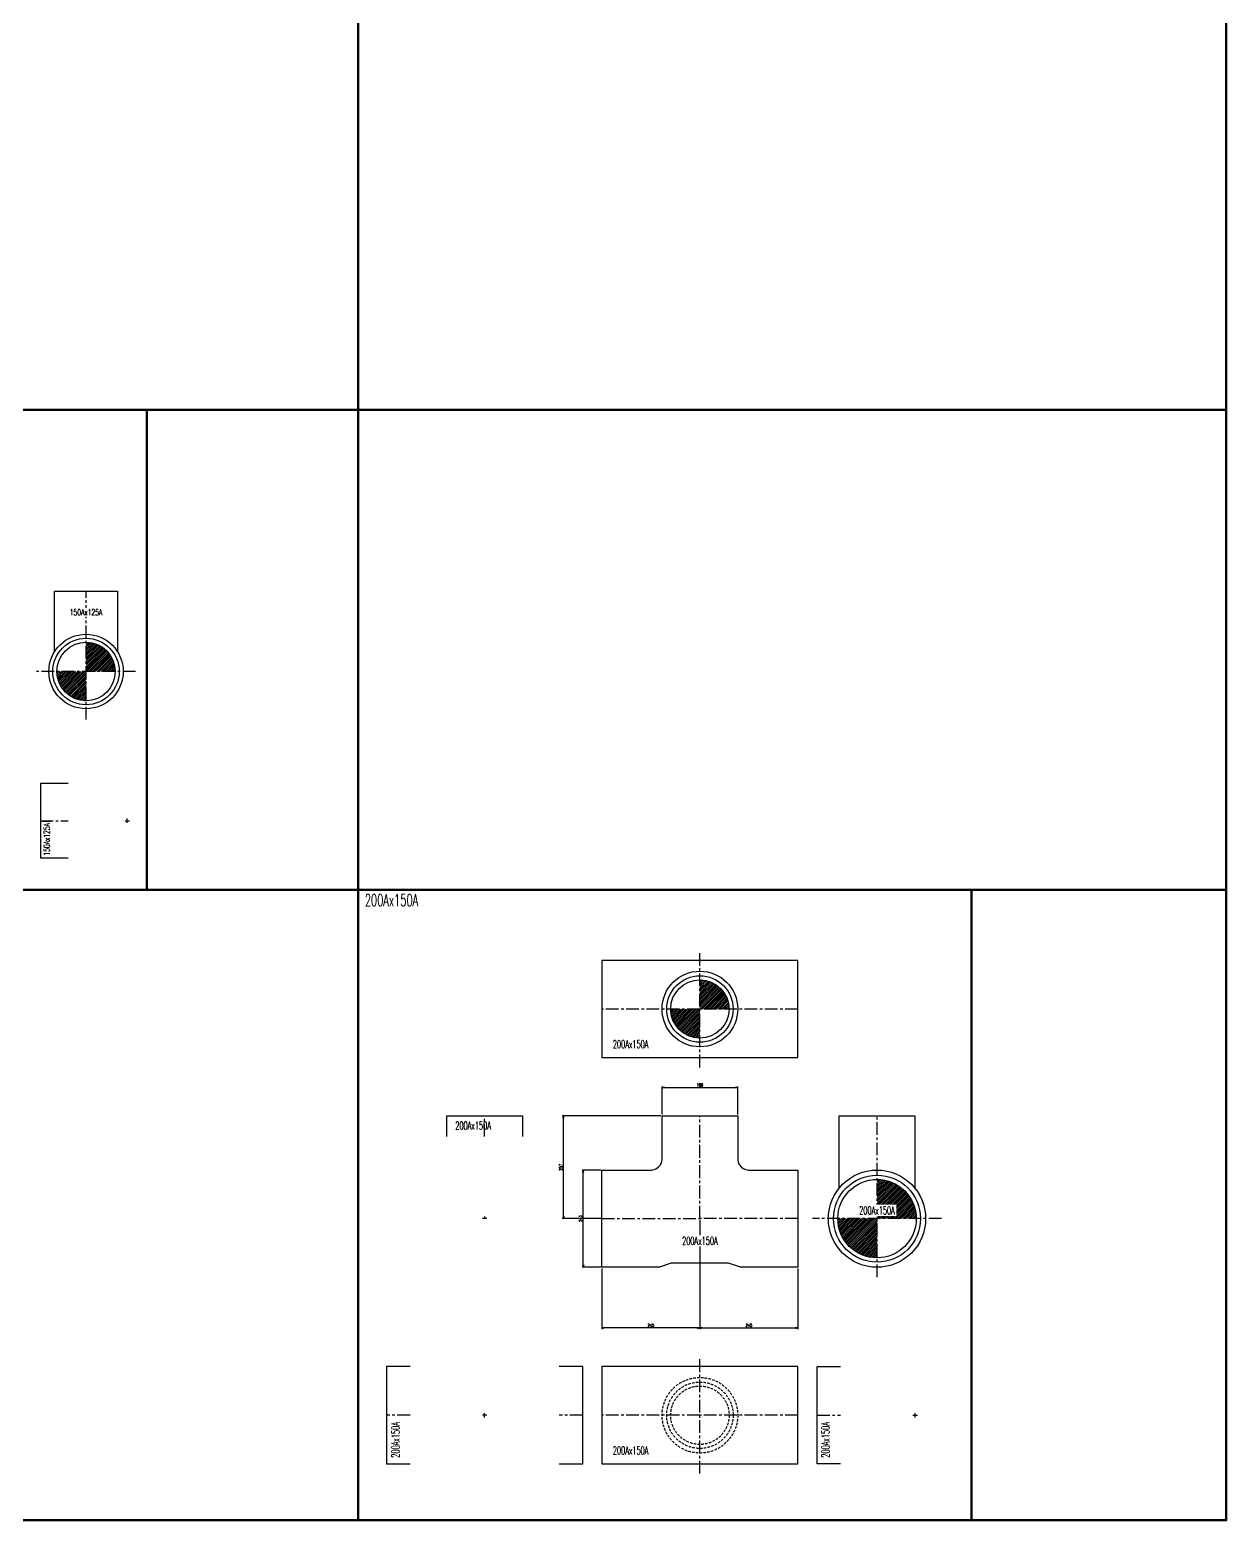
# Model space of a CAD drawing. Header units: millimetres. Extents: x 1711 to 90196, y -23291 to 8516.
# Drawn here: x 35708 to 38698, y -6528 to -2802 of the extents above; entities that cross this region are included whole.
import ezdxf

# ---------------------------------------------------------------- set-up
doc = ezdxf.new("R2010")
doc.units = ezdxf.units.MM
doc.header["$PDMODE"] = 35
doc.linetypes.add('CENTER', pattern=[50.8, 31.75, -6.35, 6.35, -6.35])
doc.linetypes.add('HIDDEN', pattern=[9.525, 6.35, -3.175])
doc.layers.add('line', color=153, linetype='Continuous', lineweight=50)
for name, color, linetype in [('寸法', 2, 'Continuous'), ('配管-CVP', 4, 'Continuous'), ('＃配管（PVC)', 21, 'Continuous')]:
    doc.layers.add(name, color=color, linetype=linetype)
doc.styles.add('kpk', font='romans.shx', dxfattribs={"width": 0.7, "bigfont": 'extfont2.shx'})
doc.styles.get("Standard").update_dxf_attribs({"font": 'romans.shx', "bigfont": 'extfont.shx'})
doc.dimstyles.new('KPK-3', dxfattribs={"dimscale": 3, "dimtxt": 2.5, "dimasz": 2, "dimexe": 1, "dimexo": 1, "dimgap": 1, "dimtad": 3, "dimdec": 1, "dimdsep": 46, "dimtxsty": 'kpk', "dimblk": 'OPEN', "dimcen": 2.5, "dimclrd": 2, "dimclre": 2, "dimclrt": 4, "dimadec": 1, "dimazin": 2, "dimtfac": 1, "dimtdec": 1, "dimtmove": 0, "dimatfit": 2, "dimldrblk": 'OPEN', "dimfxl": 0, "dimlwd": -1, "dimlwe": -1, "dimarcsym": 0})

# ---------------------------------------------------------------- blocks, each defined once
blk = doc.blocks.new('_Open')
at = {"color": 0, "linetype": 'ByBlock', "lineweight": -2}
for p, q in [((-1, 0.17), (0, 0)), ((-1, -0.17), (0, 0)), ((0, 0), (-1, 0))]:
    blk.add_line(p, q, dxfattribs=at)
blk = doc.blocks.new('*D2870')
at = {"layer": 'Defpoints', "color": 0, "transparency": 16777216}
for p in [(37383.1, -5774.5), (37138.1, -5896), (37138.1, -6047.7)]:
    blk.add_point(p, dxfattribs=at)
at = {"layer": '寸法', "color": 2, "transparency": 16777216}
for p, q in [((37383.1, -5777.5), (37383.1, -6050.7)), ((37138.1, -5899), (37138.1, -6050.7)), ((37377.1, -6047.7), (37144.1, -6047.7))]:
    blk.add_line(p, q, dxfattribs=at)
at = {"layer": '寸法', "color": 2, "transparency": 16777216, "xscale": 6, "yscale": 6, "zscale": 6, "rotation": 180}
blk.add_blockref('_Open', (37138.1, -6047.7), dxfattribs=at)
at = {"layer": '寸法', "color": 2, "transparency": 16777216, "xscale": 6, "yscale": 6, "zscale": 6}
blk.add_blockref('_Open', (37383.1, -6047.7), dxfattribs=at)
at = {"layer": '寸法', "color": 4, "transparency": 16777216, "insert": (37260.6, -6041), "char_height": 7.5, "attachment_point": 5, "style": 'kpk', "bg_fill": 3, "box_fill_scale": 1.1, "bg_fill_color": 256, "bg_fill_true_color": 13158600, "bg_fill_transparency": 0}
blk.add_mtext('245', dxfattribs=at)
blk = doc.blocks.new('*D2871')
at = {"layer": 'Defpoints', "color": 0, "transparency": 16777216}
for p in [(37383.1, -5774.5), (37628.1, -5896), (37628.1, -6047.7)]:
    blk.add_point(p, dxfattribs=at)
at = {"layer": '寸法', "color": 2, "transparency": 16777216}
for p, q in [((37383.1, -5777.5), (37383.1, -6050.7)), ((37628.1, -5899), (37628.1, -6050.7)), ((37389.1, -6047.7), (37622.1, -6047.7))]:
    blk.add_line(p, q, dxfattribs=at)
at = {"layer": '寸法', "color": 2, "transparency": 16777216, "xscale": 6, "yscale": 6, "zscale": 6, "rotation": 180}
blk.add_blockref('_Open', (37383.1, -6047.7), dxfattribs=at)
at = {"layer": '寸法', "color": 2, "transparency": 16777216, "xscale": 6, "yscale": 6, "zscale": 6}
blk.add_blockref('_Open', (37628.1, -6047.7), dxfattribs=at)
at = {"layer": '寸法', "color": 4, "transparency": 16777216, "insert": (37505.6, -6041), "char_height": 7.5, "attachment_point": 5, "style": 'kpk', "bg_fill": 3, "box_fill_scale": 1.1, "bg_fill_color": 256, "bg_fill_true_color": 13158600, "bg_fill_transparency": 0}
blk.add_mtext('245', dxfattribs=at)
blk = doc.blocks.new('*D2872')
at = {"layer": 'Defpoints', "color": 0, "transparency": 16777216}
for p in [(37042.2, -5517.5), (37288.6, -5517.5), (37138.1, -5774.5)]:
    blk.add_point(p, dxfattribs=at)
at = {"layer": '寸法', "color": 2, "transparency": 16777216}
for p, q in [((37285.6, -5517.5), (37039.2, -5517.5)), ((37042.2, -5768.5), (37042.2, -5523.5)), ((37135.1, -5774.5), (37039.2, -5774.5))]:
    blk.add_line(p, q, dxfattribs=at)
at = {"layer": '寸法', "color": 2, "transparency": 16777216, "xscale": 6, "yscale": 6, "zscale": 6}
for p, rotation in [((37042.2, -5517.5), 90), ((37042.2, -5774.5), 270)]:
    blk.add_blockref('_Open', p, dxfattribs=dict(at, rotation=rotation))
at = {"layer": '寸法', "color": 4, "transparency": 16777216, "insert": (37035.5, -5646), "char_height": 7.5, "attachment_point": 5, "rotation": 90, "style": 'kpk', "bg_fill": 3, "box_fill_scale": 1.1, "bg_fill_color": 256, "bg_fill_true_color": 13158600, "bg_fill_transparency": 0}
blk.add_mtext('257', dxfattribs=at)
blk = doc.blocks.new('150A×125A-RT-側面')
at = {"layer": '＃配管（PVC)'}
h = blk.add_hatch(dxfattribs=at)
h.set_pattern_fill('ANSI31', color=252)
h.set_pattern_definition([(45, (-35848.8564, 4406.6125), (-2.24506403, 2.24506403), [])])
h.paths.add_polyline_path([(0, 0), (-73, 0, 0.414214), (0, -73)])
h.paths.add_polyline_path([(0, 73), (0, 0), (73, 0, 0.414214)])
at = {"layer": '＃配管（PVC)', "color": 2, "linetype": 'CENTER'}
for p, q in [((0, -120.3), (0, 201)), ((123.7, 0), (-123.7, 0))]:
    blk.add_line(p, q, dxfattribs=at)
at = {"layer": '＃配管（PVC)', "color": 0, "linetype": 'ByBlock'}
blk.add_lwpolyline([(-78.5, 49.9), (-78.5, 201), (78.5, 201), (78.5, 49.9)], dxfattribs=at)
for radius in [93, 83, 73]:
    blk.add_circle((0, 0), radius, dxfattribs=at)
at = {"layer": 'Defpoints', "color": 6, "linetype": 'ByBlock', "insert": (0, 147.9), "char_height": 15, "attachment_point": 5, "style": 'kpk', "bg_fill": 3, "box_fill_scale": 1.2, "bg_fill_color": 256, "bg_fill_transparency": 0}
blk.add_mtext('{\\W0.6;150Ax125A}', dxfattribs=at)
blk = doc.blocks.new('150A×125A-RT-半（150A)')
at = {"layer": '＃配管（PVC)', "color": 2, "linetype": 'CENTER'}
for p, q in [((-5.5, 0), (5.5, 0)), ((0, -5.5), (0, 5.5))]:
    blk.add_line(p, q, dxfattribs=at)
at = {"layer": '＃配管（PVC)', "color": 0, "linetype": 'ByBlock'}
blk.add_lwpolyline([(-147.8, 93), (-217, 93), (-217, -93), (-147.8, -93)], dxfattribs=at)
at = {"layer": 'Defpoints', "color": 6, "linetype": 'ByBlock', "insert": (-201.5, -46.3), "char_height": 15, "attachment_point": 5, "rotation": 90, "style": 'kpk', "bg_fill": 3, "box_fill_scale": 1.2, "bg_fill_color": 256, "bg_fill_transparency": 0}
blk.add_mtext('{\\W0.6;150Ax125A}', dxfattribs=at)
at = {"layer": '＃配管（PVC)', "color": 2, "linetype": 'CENTER'}
blk.add_lwpolyline([(-217, 0), (-147.8, 0)], dxfattribs=at)
blk = doc.blocks.new('200A×150A-RT-上面')
at = {"layer": '＃配管（PVC)'}
h = blk.add_hatch(dxfattribs=at)
h.set_pattern_fill('ANSI31', color=252)
h.set_pattern_definition([(45, (-37383.0908, 5250.3937), (-2.24506403, 2.24506403), [])])
h.paths.add_polyline_path([(0, 0), (-73, 0, 0.414214), (0, -73)])
h.paths.add_polyline_path([(0, 73), (0, 0), (73, 0, 0.414214)])
at = {"layer": '＃配管（PVC)', "color": 2, "linetype": 'CENTER'}
blk.add_line((0, -145.9), (0, 145.9), dxfattribs=at)
at = {"layer": '＃配管（PVC)', "color": 0, "linetype": 'ByBlock'}
blk.add_lwpolyline([(-245, -121.5), (245, -121.5), (245, 121.5), (-245, 121.5)], close=True, dxfattribs=at)
at = {"layer": '＃配管（PVC)', "color": 2, "linetype": 'CENTER'}
blk.add_lwpolyline([(245, 0), (0, 0), (-245, 0)], dxfattribs=at)
at = {"layer": '＃配管（PVC)', "color": 0, "linetype": 'ByBlock'}
for radius in [94.5, 83, 73]:
    blk.add_circle((0, 0), radius, dxfattribs=at)
at = {"layer": 'Defpoints', "color": 6, "linetype": 'ByBlock', "insert": (-173.1, -87.9), "char_height": 20, "attachment_point": 5, "style": 'kpk', "bg_fill": 3, "box_fill_scale": 1.2, "bg_fill_color": 256, "bg_fill_transparency": 0}
blk.add_mtext('{\\W0.6;200Ax150A}', dxfattribs=at)
blk = doc.blocks.new('200A×150A-RT-正面')
at = {"layer": '＃配管（PVC)', "color": 2, "linetype": 'CENTER'}
blk.add_line((-245, 0), (0, 0), dxfattribs=at)
at = {"layer": '＃配管（PVC)', "color": 0, "linetype": 'ByBlock'}
blk.add_lwpolyline([(-245, 121.5), (-128, 121.5, 0.500893), (-94.5, 154), (-94.5, 257), (94.5, 257), (94.5, 154, 0.500893), (128, 121.5), (245, 121.5), (245, -121.5), (101.3, -121.5), (74, -111.7, 0.065543), (68.8, -111), (0, -111), (-68.8, -111, 0.065543), (-74, -111.7), (-101.3, -121.5), (-245, -121.5)], format="xyb", close=True, dxfattribs=at)
at = {"layer": '＃配管（PVC)', "color": 2, "linetype": 'CENTER'}
blk.add_lwpolyline([(245, 0), (0, 0), (0, 257)], dxfattribs=at)
at = {"layer": 'Defpoints', "color": 6, "linetype": 'ByBlock', "insert": (0, -55.5), "char_height": 20, "attachment_point": 5, "style": 'kpk', "bg_fill": 3, "box_fill_scale": 1.2, "bg_fill_color": 256, "bg_fill_transparency": 0}
blk.add_mtext('{\\W0.6;200Ax150A}', dxfattribs=at)
blk = doc.blocks.new('200A×150A-RT-側面')
at = {"layer": '＃配管（PVC)'}
h = blk.add_hatch(dxfattribs=at)
h.set_pattern_fill('ANSI31', color=252)
h.set_pattern_definition([(45, (-37825.7528, 5774.516), (-2.24506403, 2.24506403), [])])
h.paths.add_polyline_path([(0, 0), (-98, 0, 0.414214), (0, -98)])
h.paths.add_polyline_path([(0, 98), (0, 0), (98, 0, 0.414214)])
h.paths.add_polyline_path([(-53.3, 5.7), (53.3, 5.7), (53.3, 35.7), (-53.3, 35.7)], flags=9)
at = {"layer": '＃配管（PVC)', "color": 2, "linetype": 'CENTER'}
for p, q in [((0, -146.2), (0, 257)), ((160.9, 0), (-160.9, 0))]:
    blk.add_line(p, q, dxfattribs=at)
at = {"layer": '＃配管（PVC)', "color": 0, "linetype": 'ByBlock'}
blk.add_lwpolyline([(-94.5, 74.2), (-94.5, 257), (94.5, 257), (94.5, 74.2)], dxfattribs=at)
for radius in [121.5, 108.7, 98]:
    blk.add_circle((0, 0), radius, dxfattribs=at)
at = {"layer": 'Defpoints', "color": 6, "linetype": 'ByBlock', "insert": (0, 20.7), "char_height": 20, "attachment_point": 5, "style": 'kpk', "bg_fill": 3, "box_fill_scale": 1.2, "bg_fill_color": 256, "bg_fill_transparency": 0}
blk.add_mtext('{\\W0.6;200Ax150A}', dxfattribs=at)
blk = doc.blocks.new('200A×150A-RT-下面')
at = {"layer": '＃配管（PVC)', "color": 2, "linetype": 'CENTER'}
blk.add_line((0, -145.9), (0, 145.9), dxfattribs=at)
at = {"layer": '＃配管（PVC)', "color": 0, "linetype": 'ByBlock'}
blk.add_lwpolyline([(-245, -121.5), (245, -121.5), (245, 121.5), (-245, 121.5)], close=True, dxfattribs=at)
at = {"layer": '＃配管（PVC)', "color": 2, "linetype": 'CENTER'}
blk.add_lwpolyline([(245, 0), (0, 0), (-245, 0)], dxfattribs=at)
at = {"layer": '＃配管（PVC)', "color": 252, "linetype": 'HIDDEN'}
for radius in [94.5, 83, 73]:
    blk.add_circle((0, 0), radius, dxfattribs=at)
at = {"layer": 'Defpoints', "color": 6, "linetype": 'ByBlock', "insert": (-173.1, -87.9), "char_height": 20, "attachment_point": 5, "style": 'kpk', "bg_fill": 3, "box_fill_scale": 1.2, "bg_fill_color": 256, "bg_fill_transparency": 0}
blk.add_mtext('{\\W0.6;200Ax150A}', dxfattribs=at)
blk = doc.blocks.new('200A×150A-RT-半（150A)')
at = {"layer": '＃配管（PVC)', "color": 2, "linetype": 'CENTER'}
for p, q in [((5.2, 0), (-5.2, 0)), ((0, 5.2), (0, 0))]:
    blk.add_line(p, q, dxfattribs=at)
at = {"layer": '＃配管（PVC)', "color": 0, "linetype": 'ByBlock'}
blk.add_lwpolyline([(-94.5, 205.5), (-94.5, 257), (94.5, 257), (94.5, 205.5)], dxfattribs=at)
at = {"layer": 'Defpoints', "color": 6, "linetype": 'ByBlock', "insert": (-28.9, 232.5), "char_height": 20, "attachment_point": 5, "style": 'kpk', "bg_fill": 3, "box_fill_scale": 1.2, "bg_fill_color": 256, "bg_fill_transparency": 0}
blk.add_mtext('{\\W0.6;200Ax150A}', dxfattribs=at)
at = {"layer": '＃配管（PVC)', "color": 2, "linetype": 'CENTER'}
blk.add_lwpolyline([(0, 205.5), (0, 257)], dxfattribs=at)
blk = doc.blocks.new('200A×150A-RT-半（正面)')
at = {"layer": '＃配管（PVC)', "color": 2, "linetype": 'CENTER'}
for p, q in [((5.5, 0), (-5.5, 0)), ((0, -5.5), (0, 5.5))]:
    blk.add_line(p, q, dxfattribs=at)
at = {"layer": '＃配管（PVC)', "color": 0, "linetype": 'ByBlock'}
for points in [[(-186.5, 121.5), (-245, 121.5), (-245, -121.5), (-186.5, -121.5)], [(186.5, -121.5), (245, -121.5), (245, 121.5), (186.5, 121.5)]]:
    blk.add_lwpolyline(points, dxfattribs=at)
at = {"layer": '＃配管（PVC)', "color": 2, "linetype": 'CENTER'}
blk.add_lwpolyline([(245, 0), (186.5, 0)], dxfattribs=at)
at = {"layer": 'Defpoints', "color": 6, "linetype": 'ByBlock', "insert": (-222.6, -61.7), "char_height": 20, "attachment_point": 5, "rotation": 90, "style": 'kpk', "bg_fill": 3, "box_fill_scale": 1.2, "bg_fill_color": 256, "bg_fill_transparency": 0}
blk.add_mtext('{\\W0.6;200Ax150A}', dxfattribs=at)
at = {"layer": '＃配管（PVC)', "color": 2, "linetype": 'CENTER'}
blk.add_lwpolyline([(-186.5, 0), (-245, 0)], dxfattribs=at)
blk = doc.blocks.new('200A×150A-RT-半（200A)')
at = {"layer": '＃配管（PVC)', "color": 2, "linetype": 'CENTER'}
for p, q in [((-5.5, 0), (5.5, 0)), ((0, -5.5), (0, 5.5))]:
    blk.add_line(p, q, dxfattribs=at)
at = {"layer": '＃配管（PVC)', "color": 0, "linetype": 'ByBlock'}
blk.add_lwpolyline([(-186.5, -121.5), (-245, -121.5), (-245, 121.5), (-186.5, 121.5)], dxfattribs=at)
at = {"layer": 'Defpoints', "color": 6, "linetype": 'ByBlock', "insert": (-224, -61.7), "char_height": 20, "attachment_point": 5, "rotation": 90, "style": 'kpk', "bg_fill": 3, "box_fill_scale": 1.2, "bg_fill_color": 256, "bg_fill_transparency": 0}
blk.add_mtext('{\\W0.6;200Ax150A}', dxfattribs=at)
at = {"layer": '＃配管（PVC)', "color": 2, "linetype": 'CENTER'}
blk.add_lwpolyline([(-245, 0), (-186.5, 0)], dxfattribs=at)
blk = doc.blocks.new('A$C6aa1e4fd')
at = {"layer": 'line'}
for p, q in [((17081.2, 0), (17081.2, -8135.9)), ((14912, -100), (14912, -8135.9)), ((60, -5360), (17081.2, -5360)), ((60, -6560), (17081.2, -6560)), ((60, -8135.9), (17081.2, -8135.9))]:
    blk.add_line(p, q, dxfattribs=at)
for points in [[(14383.8, -5360), (14912, -5360), (14912, -6560), (14383.8, -6560)], [(16444.9, -6560), (17081.2, -6560), (17081.2, -8135.9), (16444.9, -8135.9)]]:
    blk.add_lwpolyline(points, close=True, dxfattribs=at)
at = {"layer": 'line', "insert": (14928.4, -6585.9), "char_height": 30, "attachment_point": 4}
blk.add_mtext('{\\W0.6;200Ax150A}', dxfattribs=at)
blk = doc.blocks.new('*D3278')
at = {"layer": 'Defpoints', "color": 0, "linetype": 'ByBlock', "transparency": 16777216}
for p in [(37091.7, -5653), (37138.1, -5653), (37138.1, -5896)]:
    blk.add_point(p, dxfattribs=at)
at = {"layer": '寸法', "color": 2, "transparency": 16777216}
for p, q in [((37135.1, -5653), (37088.7, -5653)), ((37091.7, -5890), (37091.7, -5659)), ((37135.1, -5896), (37088.7, -5896))]:
    blk.add_line(p, q, dxfattribs=at)
at = {"layer": '寸法', "color": 2, "linetype": 'ByBlock', "transparency": 16777216, "xscale": 6, "yscale": 6, "zscale": 6}
for p, rotation in [((37091.7, -5653), 90), ((37091.7, -5896), 270)]:
    blk.add_blockref('_Open', p, dxfattribs=dict(at, rotation=rotation))
at = {"layer": '寸法', "color": 4, "linetype": 'ByBlock', "transparency": 16777216, "insert": (37085, -5774.5), "char_height": 7.5, "attachment_point": 5, "rotation": 90, "style": 'kpk', "bg_fill": 3, "box_fill_scale": 1.1, "bg_fill_color": 256, "bg_fill_true_color": 13158600, "bg_fill_transparency": 0}
blk.add_mtext('243', dxfattribs=at)
blk = doc.blocks.new('*D3279')
at = {"layer": 'Defpoints', "color": 0, "linetype": 'ByBlock', "transparency": 16777216}
for p in [(37477.6, -5446.8), (37288.6, -5517.5), (37477.6, -5517.5)]:
    blk.add_point(p, dxfattribs=at)
at = {"layer": '寸法', "color": 2, "transparency": 16777216}
for p, q in [((37288.6, -5514.5), (37288.6, -5443.8)), ((37294.6, -5446.8), (37471.6, -5446.8)), ((37477.6, -5514.5), (37477.6, -5443.8))]:
    blk.add_line(p, q, dxfattribs=at)
at = {"layer": '寸法', "color": 2, "linetype": 'ByBlock', "transparency": 16777216, "xscale": 6, "yscale": 6, "zscale": 6, "rotation": 180}
blk.add_blockref('_Open', (37288.6, -5446.8), dxfattribs=at)
at = {"layer": '寸法', "color": 2, "linetype": 'ByBlock', "transparency": 16777216, "xscale": 6, "yscale": 6, "zscale": 6}
blk.add_blockref('_Open', (37477.6, -5446.8), dxfattribs=at)
at = {"layer": '寸法', "color": 4, "linetype": 'ByBlock', "transparency": 16777216, "insert": (37383.1, -5440.1), "char_height": 7.5, "attachment_point": 5, "style": 'kpk', "bg_fill": 3, "box_fill_scale": 1.1, "bg_fill_color": 256, "bg_fill_true_color": 13158600, "bg_fill_transparency": 0}
blk.add_mtext('189', dxfattribs=at)

msp = doc.modelspace()

# ---------------------------------------------------------------- block references
at = {"layer": '配管-CVP'}
for name, p in [('150A×125A-RT-側面', (35848.8564, -4406.6125)), ('150A×125A-RT-半（150A)', (35951.9719, -4779.8868)), ('200A×150A-RT-上面', (37383.0908, -5250.3937)), ('200A×150A-RT-半（150A)', (36845.0768, -5774.5158)), ('200A×150A-RT-側面', (37825.7528, -5774.5158)), ('200A×150A-RT-半（正面)', (36845.0768, -6265.9732)), ('200A×150A-RT-下面', (37383.0908, -6265.9732)), ('200A×150A-RT-半（200A)', (37921.1047, -6265.9732))]:
    msp.add_blockref(name, p, dxfattribs=at)

# ---------------------------------------------------------------- dimensions: what is measured, and where the dimension line sits
at = {"layer": '寸法'}
dim = msp.add_linear_dim(base=(37138.0908, -6047.7317), p1=(37383.0908, -5774.5158), p2=(37138.0908, -5896.0158), dimstyle='KPK-3', dxfattribs=at)
dim.commit()
dim.dimension.update_dxf_attribs({"geometry": '*D2870', "text_midpoint": (37260.5908, -6040.9817)})

# ---------------------------------------------------------------- next in the draw order: dimensions: what is measured, and where the dimension line sits
dim = msp.add_linear_dim(base=(37042.2161, -5517.5158), p1=(37138.0908, -5774.5158), p2=(37288.5908, -5517.5158), angle=90, dimstyle='KPK-3', dxfattribs=at)
dim.commit()
dim.dimension.update_dxf_attribs({"geometry": '*D2872', "text_midpoint": (37035.4661, -5646.0158)})
dim = msp.add_linear_dim(base=(37628.0908, -6047.7317), p1=(37383.0908, -5774.5158), p2=(37628.0908, -5896.0158), dimstyle='KPK-3', dxfattribs=at)
dim.commit()
dim.dimension.update_dxf_attribs({"geometry": '*D2871', "text_midpoint": (37505.5908, -6040.9817)})

# ---------------------------------------------------------------- next in the draw order: block references
at = {"layer": '配管-CVP'}
msp.add_blockref('200A×150A-RT-正面', (37383.0908, -5774.5158), dxfattribs=at)

# ---------------------------------------------------------------- next in the draw order: block references
at = {"layer": 'line', "linetype": 'ByBlock'}
msp.add_blockref('A$C6aa1e4fd', (21617.1739, 1607.5677), dxfattribs=at)

# ---------------------------------------------------------------- next in the draw order: dimensions: what is measured, and where the dimension line sits
at = {"layer": '寸法', "linetype": 'ByBlock'}
dim = msp.add_linear_dim(base=(37477.5908, -5446.8288), p1=(37288.5908, -5517.5158), p2=(37477.5908, -5517.5158), dimstyle='KPK-3', dxfattribs=at)
dim.commit()
dim.dimension.update_dxf_attribs({"geometry": '*D3279', "text_midpoint": (37383.0908, -5440.0788)})
dim = msp.add_linear_dim(base=(37091.7003, -5653.0158), p1=(37138.0908, -5896.0158), p2=(37138.0908, -5653.0158), angle=90, dimstyle='KPK-3', dxfattribs=at)
dim.commit()
dim.dimension.update_dxf_attribs({"geometry": '*D3278', "text_midpoint": (37084.9503, -5774.5158)})

doc.saveas('drawing.dxf')
